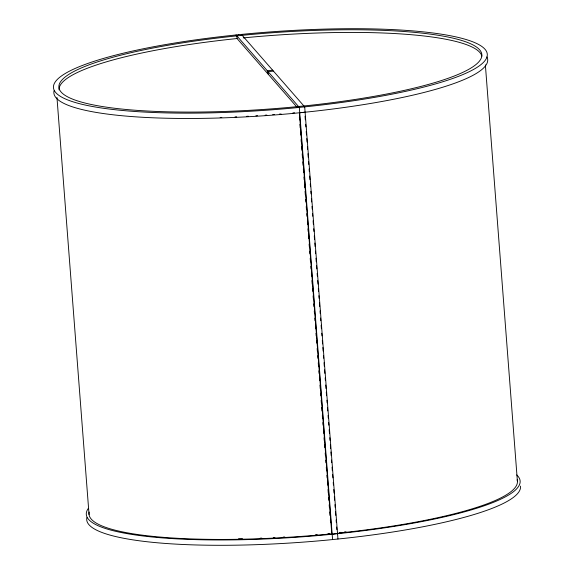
<?xml version="1.0" encoding="UTF-8"?>
<svg xmlns="http://www.w3.org/2000/svg" width="574" height="574" viewBox="0 0 574 574"><rect width="100%" height="100%" fill="white"/><g stroke="black" fill="none" stroke-linecap="round" stroke-linejoin="round"><path stroke-width="0.86" d="M296.988 107.173L237.048 38.537L234.364 38.817A212.107 37.927 -4.4 0 0 59.1 89.91M272.664 70.2L267.297 70.738L267.498 73.407M273.454 71.104L268.087 71.65L268.295 74.311M299.743 112.755L305.103 112.217M243.261 37.913L247.516 37.497A212.107 37.927 -4.4 0 1 481.851 56.087M327.976 533.669L329.684 533.504M241.417 34.426L304.694 106.879L337.95 539.036M236.05 34.964L299.327 107.424L332.583 539.574M331.385 533.339L332.174 534.243L341.107 532.837A214.827 38.415 -4.4 0 0 517.138 479.807M485.367 64.869L517.382 480.998M305.052 116.228L305.332 119.801M305.669 124.264L305.877 126.94M306.222 131.41L306.494 134.976M306.774 138.549L307.047 142.122M307.391 146.585L307.599 149.269M307.937 153.732L308.216 157.305M308.561 161.768L308.762 164.451M309.106 168.914L309.314 171.59M309.659 176.053L309.931 179.626M310.276 184.096L310.484 186.772M310.828 191.235L311.029 193.919M311.373 198.382L311.653 201.955M311.991 206.418L312.199 209.094M312.543 213.564L312.751 216.24M313.095 220.703L313.368 224.276M313.713 228.739L313.921 231.422M314.265 235.885L314.538 239.458M314.81 243.032L315.083 246.605M315.427 251.068L315.635 253.744M315.98 258.207L316.252 261.78M316.532 265.353L316.805 268.926M317.149 273.389L317.35 276.072M317.695 280.535L317.974 284.108M318.319 288.571L318.52 291.248M318.864 295.718L319.072 298.394M319.417 302.857L319.689 306.43M320.034 310.893L320.242 313.576M320.586 318.039L320.787 320.715M321.131 325.185L321.404 328.759M321.749 333.221L321.957 335.898M322.301 340.368L322.574 343.934M322.853 347.507L323.126 351.08M323.471 355.543L323.671 358.226M324.016 362.689L324.296 366.262M324.568 369.835L324.841 373.401M325.185 377.871L325.393 380.548M325.738 385.011L326.01 388.584M326.283 392.157L326.563 395.73M326.907 400.193L327.108 402.869M327.453 407.339L327.725 410.912M328.07 415.375L328.278 418.051M328.622 422.521L328.83 425.198M329.175 429.661L329.447 433.234M329.792 437.697L329.993 440.38M330.337 444.843L330.617 448.416M330.889 451.989L331.162 455.555M331.507 460.025L331.715 462.701M332.059 467.164L332.332 470.737M332.604 474.311L332.884 477.884M333.229 482.347L333.429 485.03M333.774 489.493L334.046 493.066M334.326 496.632L334.599 500.205M334.943 504.675L335.151 507.351M335.496 511.814L335.768 515.387M336.113 519.85L336.314 522.534M336.658 526.997L336.866 529.673M299.413 113.2L331.779 533.791L327.79 534.179A214.827 38.415 -4.4 0 1 89.192 512.058M299.363 117.211L299.571 119.887M299.915 124.35L300.188 127.923M300.46 131.496L300.74 135.069M301.077 139.532L301.285 142.216M301.63 146.679L301.902 150.252M302.182 153.818L302.455 157.391M302.799 161.861L303.072 165.427M303.345 169L303.624 172.573M303.969 177.036L304.17 179.719M304.514 184.182L304.794 187.755M305.067 191.329L305.339 194.902M305.684 199.365L305.892 202.041M306.236 206.504L306.437 209.187M306.781 213.65L306.99 216.326M307.399 221.686L307.607 224.369M307.951 228.832L308.159 231.509M308.503 235.979L308.704 238.655M309.121 244.015L309.329 246.691M309.673 251.154L309.874 253.837M310.218 258.3L310.491 261.873M310.835 266.336L311.043 269.012M311.388 273.482L311.596 276.159M311.94 280.621L312.213 284.195M312.557 288.665L312.758 291.341M313.103 295.804L313.311 298.487M313.727 303.84L313.928 306.523M314.272 310.986L314.48 313.662M314.825 318.132L315.026 320.809M315.442 326.168L315.65 328.845M315.994 333.307L316.195 335.991M316.539 340.454L316.748 343.13M317.157 348.49L317.365 351.173M317.709 355.636L317.917 358.312M318.261 362.775L318.534 366.348M318.879 370.818L319.079 373.495M319.424 377.957L319.632 380.641M319.976 385.104L320.249 388.677M320.593 393.14L320.801 395.816M321.146 400.286L321.354 402.962M321.691 407.425L321.971 410.998M322.315 415.461L322.516 418.145M322.861 422.608L323.069 425.284M323.478 430.644L323.686 433.327M324.03 437.79L324.238 440.466M324.583 444.936L324.784 447.612M325.2 452.972L325.408 455.648M325.745 460.111L325.953 462.795M326.297 467.258L326.57 470.831M326.915 475.294L327.123 477.97M327.467 482.44L327.675 485.116M328.012 489.579L328.292 493.152M328.637 497.615L328.837 500.298M329.182 504.761L329.39 507.445M329.734 511.908L330.007 515.481M330.351 519.944L330.559 522.62M236.847 35.868L237.048 38.537M56.962 97.472L89.049 514.491M520.503 486.121A217.546 38.896 -4.4 0 1 341.996 538.613L328.515 539.976A217.546 38.896 -4.4 0 1 86.889 517.576M516.722 474.942A217.546 38.896 -4.4 0 1 341.587 533.282L328.106 534.638A217.546 38.896 -4.4 0 1 88.303 508.449M345.964 531.811A212.107 37.927 -4.4 0 1 344.335 531.99M341.071 532.342A212.107 37.927 -4.4 0 1 339.435 532.521M317.178 534.652A212.107 37.927 -4.4 0 1 315.521 534.796M284.819 537.006A212.107 37.927 -4.4 0 1 283.161 537.099M274.91 537.544A212.107 37.927 -4.4 0 1 273.267 537.623M261.809 538.125A212.107 37.927 -4.4 0 1 260.18 538.19M242.472 538.699A212.107 37.927 -4.4 0 1 238.504 538.771M486.953 56.905A217.546 38.896 -4.4 0 1 309.156 111.794L295.675 113.157A217.546 38.896 -4.4 0 1 54.049 90.757M294.527 112.777A214.827 38.415 -4.4 0 1 292.855 112.927M281.109 113.968A214.827 38.415 -4.4 0 1 279.43 114.104M274.386 114.506A214.827 38.415 -4.4 0 1 272.7 114.635M266.817 115.065A214.827 38.415 -4.4 0 1 265.131 115.187M257.568 115.69A214.827 38.415 -4.4 0 1 255.889 115.797M248.348 116.235A214.827 38.415 -4.4 0 1 246.677 116.328M236.675 116.831A214.827 38.415 -4.4 0 1 235.017 116.902M221.822 117.405A214.827 38.415 -4.4 0 1 220.186 117.455M238.727 34.684L232.004 35.387A217.546 38.896 -4.4 0 0 55.764 92.593A217.546 38.896 -4.4 0 0 295.266 107.819L308.747 106.455A217.546 38.896 -4.4 0 0 484.98 49.249A217.546 38.896 -4.4 0 0 245.485 34.024L238.727 34.684M240.721 35.473L234.156 36.148A212.107 37.927 -4.4 0 0 60.959 91.847A212.107 37.927 -4.4 0 0 293.436 107.008L306.595 105.695A212.107 37.927 -4.4 0 0 479.785 49.995A212.107 37.927 -4.4 0 0 247.308 34.835L240.721 35.473"/></g></svg>
